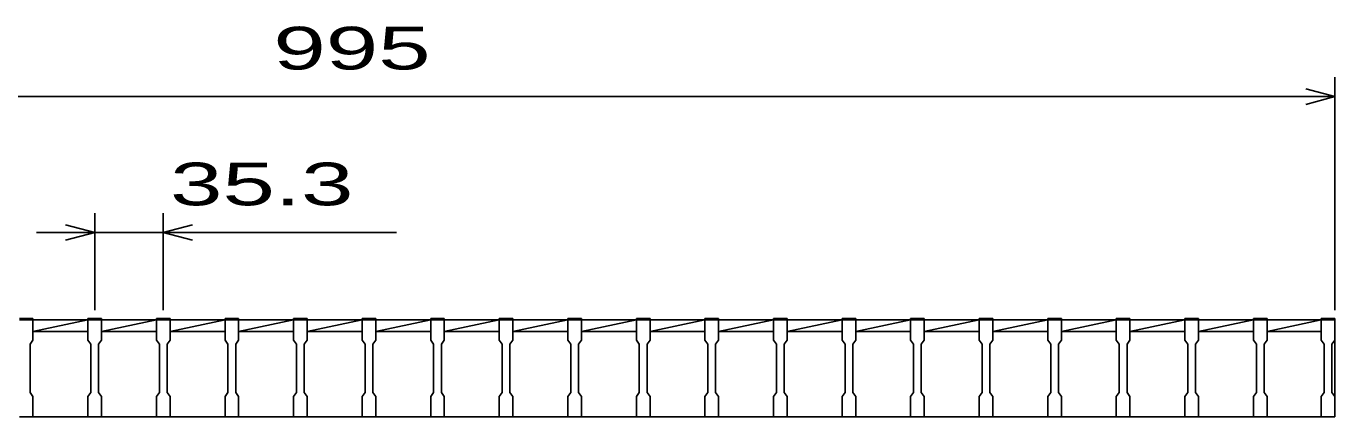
# Model space of a CAD drawing. Units: millimetres, scale not verified. Extents: x -1820 to 1731, y -1282 to 1054.
# Drawn here: x -1093 to -419, y -534 to -333 of the extents above; entities that cross this region are included whole.
import ezdxf
from ezdxf.enums import TextEntityAlignment as Align

# ---------------------------------------------------------------- set-up
doc = ezdxf.new("R2010")
doc.units = ezdxf.units.MM
doc.header["$LTSCALE"] = 10
doc.layers.add('16', color=3, linetype='Continuous', lineweight=25)
doc.layers.add('22', color=4, linetype='Continuous', lineweight=25)
doc.styles.add('ベクトル', font='')
doc.styles.get('ベクトル').set_extended_font_data('ベクトル')

msp = doc.modelspace()

# ---------------------------------------------------------------- linework, layer by layer
at = {"layer": '16'}
for p, q in [((-1096.3, -483.8), (-1089.3, -483.8)), ((-1089.3, -484.5), (-1096.3, -484.5)), ((-1089.3, -483.8), (-1089.3, -484.5)), ((-1089.3, -495), (-1089.3, -484.5)), ((-1089.3, -484.5), (-1061, -484.5)), ((-1089.3, -490.5), (-1061, -484.5)), ((-1061, -484.5), (-1061, -483.8)), ((-1061, -483.8), (-1054, -483.8)), ((-1061, -484.5), (-1061, -495)), ((-1054, -484.5), (-1061, -484.5)), ((-1054, -483.8), (-1054, -484.5)), ((-1054, -495), (-1054, -484.5)), ((-1054, -484.5), (-1025.7, -484.5)), ((-1054, -490.5), (-1025.7, -484.5)), ((-1025.7, -484.5), (-1025.7, -483.8)), ((-1025.7, -483.8), (-1018.7, -483.8)), ((-1025.7, -484.5), (-1025.7, -495)), ((-1018.7, -484.5), (-1025.7, -484.5)), ((-1018.7, -483.8), (-1018.7, -484.5)), ((-1018.7, -495), (-1018.7, -484.5)), ((-1018.7, -484.5), (-990.4, -484.5)), ((-1018.7, -490.5), (-990.4, -484.5)), ((-990.4, -484.5), (-990.4, -483.8)), ((-990.4, -483.8), (-983.4, -483.8)), ((-990.4, -484.5), (-990.4, -495)), ((-983.4, -484.5), (-990.4, -484.5)), ((-983.4, -483.8), (-983.4, -484.5)), ((-983.4, -495), (-983.4, -484.5)), ((-983.4, -484.5), (-955.1, -484.5)), ((-983.4, -490.5), (-955.1, -484.5)), ((-955.1, -484.5), (-955.1, -483.8)), ((-955.1, -483.8), (-948.1, -483.8)), ((-955.1, -484.5), (-955.1, -495)), ((-948.1, -484.5), (-955.1, -484.5)), ((-948.1, -483.8), (-948.1, -484.5)), ((-948.1, -495), (-948.1, -484.5)), ((-948.1, -484.5), (-919.8, -484.5)), ((-948.1, -490.5), (-919.8, -484.5)), ((-919.8, -484.5), (-919.8, -483.8)), ((-919.8, -483.8), (-912.8, -483.8)), ((-919.8, -484.5), (-919.8, -495)), ((-912.8, -484.5), (-919.8, -484.5)), ((-912.8, -483.8), (-912.8, -484.5)), ((-912.8, -495), (-912.8, -484.5)), ((-912.8, -484.5), (-884.5, -484.5)), ((-912.8, -490.5), (-884.5, -484.5)), ((-884.5, -484.5), (-884.5, -483.8)), ((-884.5, -483.8), (-877.5, -483.8)), ((-884.5, -484.5), (-884.5, -495)), ((-877.5, -484.5), (-884.5, -484.5)), ((-877.5, -483.8), (-877.5, -484.5)), ((-877.5, -495), (-877.5, -484.5)), ((-877.5, -484.5), (-849.2, -484.5)), ((-877.5, -490.5), (-849.2, -484.5)), ((-849.2, -484.5), (-849.2, -483.8)), ((-849.2, -483.8), (-842.2, -483.8)), ((-849.2, -484.5), (-849.2, -495)), ((-842.2, -484.5), (-849.2, -484.5)), ((-842.2, -483.8), (-842.2, -484.5)), ((-842.2, -495), (-842.2, -484.5)), ((-842.2, -484.5), (-813.9, -484.5)), ((-842.2, -490.5), (-813.9, -484.5)), ((-813.9, -484.5), (-813.9, -483.8)), ((-813.9, -483.8), (-806.9, -483.8)), ((-813.9, -484.5), (-813.9, -495)), ((-806.9, -484.5), (-813.9, -484.5)), ((-806.9, -483.8), (-806.9, -484.5)), ((-806.9, -495), (-806.9, -484.5)), ((-806.9, -484.5), (-778.6, -484.5)), ((-806.9, -490.5), (-778.6, -484.5)), ((-778.6, -484.5), (-778.6, -483.8)), ((-778.6, -483.8), (-771.6, -483.8)), ((-778.6, -484.5), (-778.6, -495)), ((-771.6, -484.5), (-778.6, -484.5)), ((-771.6, -483.8), (-771.6, -484.5)), ((-771.6, -495), (-771.6, -484.5)), ((-771.6, -484.5), (-743.3, -484.5)), ((-771.6, -490.5), (-743.3, -484.5)), ((-743.3, -484.5), (-743.3, -483.8)), ((-743.3, -483.8), (-736.3, -483.8)), ((-743.3, -484.5), (-743.3, -495)), ((-736.3, -484.5), (-743.3, -484.5)), ((-736.3, -483.8), (-736.3, -484.5)), ((-736.3, -495), (-736.3, -484.5)), ((-736.3, -484.5), (-708, -484.5)), ((-736.3, -490.5), (-708, -484.5)), ((-708, -484.5), (-708, -483.8)), ((-708, -483.8), (-701, -483.8)), ((-708, -484.5), (-708, -495)), ((-701, -484.5), (-708, -484.5)), ((-701, -483.8), (-701, -484.5)), ((-701, -495), (-701, -484.5)), ((-701, -484.5), (-672.7, -484.5)), ((-701, -490.5), (-672.7, -484.5)), ((-672.7, -484.5), (-672.7, -483.8)), ((-672.7, -483.8), (-665.7, -483.8)), ((-672.7, -484.5), (-672.7, -495)), ((-665.7, -484.5), (-672.7, -484.5)), ((-665.7, -483.8), (-665.7, -484.5)), ((-665.7, -495), (-665.7, -484.5)), ((-665.7, -484.5), (-637.4, -484.5)), ((-665.7, -490.5), (-637.4, -484.5)), ((-637.4, -484.5), (-637.4, -483.8)), ((-637.4, -483.8), (-630.4, -483.8)), ((-637.4, -484.5), (-637.4, -495)), ((-630.4, -484.5), (-637.4, -484.5)), ((-630.4, -483.8), (-630.4, -484.5)), ((-630.4, -495), (-630.4, -484.5)), ((-630.4, -484.5), (-602.1, -484.5)), ((-630.4, -490.5), (-602.1, -484.5)), ((-602.1, -484.5), (-602.1, -483.8)), ((-602.1, -483.8), (-595.1, -483.8)), ((-602.1, -484.5), (-602.1, -495)), ((-595.1, -484.5), (-602.1, -484.5)), ((-595.1, -483.8), (-595.1, -484.5)), ((-595.1, -495), (-595.1, -484.5)), ((-595.1, -484.5), (-566.8, -484.5)), ((-595.1, -490.5), (-566.8, -484.5)), ((-566.8, -484.5), (-566.8, -483.8)), ((-566.8, -483.8), (-559.8, -483.8)), ((-566.8, -484.5), (-566.8, -495)), ((-559.8, -484.5), (-566.8, -484.5)), ((-559.8, -483.8), (-559.8, -484.5)), ((-559.8, -495), (-559.8, -484.5)), ((-559.8, -484.5), (-531.5, -484.5)), ((-559.8, -490.5), (-531.5, -484.5)), ((-531.5, -484.5), (-531.5, -483.8)), ((-531.5, -483.8), (-524.5, -483.8)), ((-531.5, -484.5), (-531.5, -495)), ((-524.5, -484.5), (-531.5, -484.5)), ((-524.5, -483.8), (-524.5, -484.5)), ((-524.5, -495), (-524.5, -484.5)), ((-524.5, -484.5), (-496.2, -484.5)), ((-524.5, -490.5), (-496.2, -484.5)), ((-496.2, -484.5), (-496.2, -483.8)), ((-496.2, -483.8), (-489.2, -483.8)), ((-496.2, -484.5), (-496.2, -495)), ((-489.2, -484.5), (-496.2, -484.5)), ((-489.2, -483.8), (-489.2, -484.5)), ((-489.2, -495), (-489.2, -484.5)), ((-489.2, -484.5), (-460.9, -484.5)), ((-489.2, -490.5), (-460.9, -484.5)), ((-460.9, -484.5), (-460.9, -483.8)), ((-460.9, -483.8), (-453.9, -483.8)), ((-460.9, -484.5), (-460.9, -495)), ((-453.9, -484.5), (-460.9, -484.5)), ((-453.9, -483.8), (-453.9, -484.5)), ((-453.9, -495), (-453.9, -484.5)), ((-453.9, -484.5), (-426, -484.5)), ((-453.9, -490.5), (-426, -484.58)), ((-426, -484.5), (-426, -483.8)), ((-426, -483.8), (-419, -483.8)), ((-426, -484.5), (-426, -495)), ((-419, -484.5), (-426, -484.5)), ((-419, -483.8), (-419, -484.5)), ((-419, -495), (-419, -484.5)), ((-419, -534.5), (-419, -484.5)), ((-1089.3, -490.5), (-1061, -490.5)), ((-1054, -490.5), (-1025.7, -490.5)), ((-1018.7, -490.5), (-990.4, -490.5)), ((-983.4, -490.5), (-955.1, -490.5)), ((-948.1, -490.5), (-919.8, -490.5)), ((-912.8, -490.5), (-884.5, -490.5)), ((-877.5, -490.5), (-849.2, -490.5)), ((-842.2, -490.5), (-813.9, -490.5)), ((-806.9, -490.5), (-778.6, -490.5)), ((-771.6, -490.5), (-743.3, -490.5)), ((-736.3, -490.5), (-708, -490.5)), ((-701, -490.5), (-672.7, -490.5)), ((-665.7, -490.5), (-637.4, -490.5)), ((-630.4, -490.5), (-602.1, -490.5)), ((-595.1, -490.5), (-566.8, -490.5)), ((-559.8, -490.5), (-531.5, -490.5)), ((-524.5, -490.5), (-496.2, -490.5)), ((-489.2, -490.5), (-460.9, -490.5)), ((-453.9, -490.5), (-426, -490.5)), ((-1090.8, -497), (-1089.3, -495)), ((-1090.8, -522), (-1090.8, -497)), ((-1061, -495), (-1059.5, -497)), ((-1059.5, -497), (-1059.5, -522)), ((-1055.5, -497), (-1054, -495)), ((-1055.5, -522), (-1055.5, -497)), ((-1025.7, -495), (-1024.2, -497)), ((-1024.2, -497), (-1024.2, -522)), ((-1020.2, -497), (-1018.7, -495)), ((-1020.2, -522), (-1020.2, -497)), ((-990.4, -495), (-988.9, -497)), ((-988.9, -497), (-988.9, -522)), ((-984.9, -497), (-983.4, -495)), ((-984.9, -522), (-984.9, -497)), ((-955.1, -495), (-953.6, -497)), ((-953.6, -497), (-953.6, -522)), ((-949.6, -497), (-948.1, -495)), ((-949.6, -522), (-949.6, -497)), ((-919.8, -495), (-918.3, -497)), ((-918.3, -497), (-918.3, -522)), ((-914.3, -497), (-912.8, -495)), ((-914.3, -522), (-914.3, -497)), ((-884.5, -495), (-883, -497)), ((-883, -497), (-883, -522)), ((-879, -497), (-877.5, -495)), ((-879, -522), (-879, -497)), ((-849.2, -495), (-847.7, -497)), ((-847.7, -497), (-847.7, -522)), ((-843.7, -497), (-842.2, -495)), ((-843.7, -522), (-843.7, -497)), ((-813.9, -495), (-812.4, -497)), ((-812.4, -497), (-812.4, -522)), ((-808.4, -497), (-806.9, -495)), ((-808.4, -522), (-808.4, -497)), ((-778.6, -495), (-777.1, -497)), ((-777.1, -497), (-777.1, -522)), ((-773.1, -497), (-771.6, -495)), ((-773.1, -522), (-773.1, -497)), ((-743.3, -495), (-741.8, -497)), ((-741.8, -497), (-741.8, -522)), ((-737.8, -497), (-736.3, -495)), ((-737.8, -522), (-737.8, -497)), ((-708, -495), (-706.5, -497)), ((-706.5, -497), (-706.5, -522)), ((-702.5, -497), (-701, -495)), ((-702.5, -522), (-702.5, -497)), ((-672.7, -495), (-671.2, -497)), ((-671.2, -497), (-671.2, -522)), ((-667.2, -497), (-665.7, -495)), ((-667.2, -522), (-667.2, -497)), ((-637.4, -495), (-635.9, -497)), ((-635.9, -497), (-635.9, -522)), ((-631.9, -497), (-630.4, -495)), ((-631.9, -522), (-631.9, -497)), ((-602.1, -495), (-600.6, -497)), ((-600.6, -497), (-600.6, -522)), ((-596.6, -497), (-595.1, -495)), ((-596.6, -522), (-596.6, -497)), ((-566.8, -495), (-565.3, -497)), ((-565.3, -497), (-565.3, -522)), ((-561.3, -497), (-559.8, -495)), ((-561.3, -522), (-561.3, -497)), ((-531.5, -495), (-530, -497)), ((-530, -497), (-530, -522)), ((-526, -497), (-524.5, -495)), ((-526, -522), (-526, -497)), ((-496.2, -495), (-494.7, -497)), ((-494.7, -497), (-494.7, -522)), ((-490.7, -497), (-489.2, -495)), ((-490.7, -522), (-490.7, -497)), ((-460.9, -495), (-459.4, -497)), ((-459.4, -497), (-459.4, -522)), ((-455.4, -497), (-453.9, -495)), ((-455.4, -522), (-455.4, -497)), ((-426, -495), (-424.5, -497)), ((-424.5, -497), (-424.5, -522)), ((-420.5, -497), (-419, -495)), ((-420.5, -522), (-420.5, -497)), ((-1089.3, -524), (-1090.8, -522)), ((-1089.3, -534.5), (-1089.3, -524)), ((-1059.5, -522), (-1061, -524)), ((-1061, -524), (-1061, -534.5)), ((-1054, -524), (-1055.5, -522)), ((-1054, -534.5), (-1054, -524)), ((-1024.2, -522), (-1025.7, -524)), ((-1025.7, -524), (-1025.7, -534.5)), ((-1018.7, -524), (-1020.2, -522)), ((-1018.7, -534.5), (-1018.7, -524)), ((-988.9, -522), (-990.4, -524)), ((-990.4, -524), (-990.4, -534.5)), ((-983.4, -524), (-984.9, -522)), ((-983.4, -534.5), (-983.4, -524)), ((-953.6, -522), (-955.1, -524)), ((-955.1, -524), (-955.1, -534.5)), ((-948.1, -524), (-949.6, -522)), ((-948.1, -534.5), (-948.1, -524)), ((-918.3, -522), (-919.8, -524)), ((-919.8, -524), (-919.8, -534.5)), ((-912.8, -524), (-914.3, -522)), ((-912.8, -534.5), (-912.8, -524)), ((-883, -522), (-884.5, -524)), ((-884.5, -524), (-884.5, -534.5)), ((-877.5, -524), (-879, -522)), ((-877.5, -534.5), (-877.5, -524)), ((-847.7, -522), (-849.2, -524)), ((-849.2, -524), (-849.2, -534.5)), ((-842.2, -524), (-843.7, -522)), ((-842.2, -534.5), (-842.2, -524)), ((-812.4, -522), (-813.9, -524)), ((-813.9, -524), (-813.9, -534.5)), ((-806.9, -524), (-808.4, -522)), ((-806.9, -534.5), (-806.9, -524)), ((-777.1, -522), (-778.6, -524)), ((-778.6, -524), (-778.6, -534.5)), ((-771.6, -524), (-773.1, -522)), ((-771.6, -534.5), (-771.6, -524)), ((-741.8, -522), (-743.3, -524)), ((-743.3, -524), (-743.3, -534.5)), ((-736.3, -524), (-737.8, -522)), ((-736.3, -534.5), (-736.3, -524)), ((-706.5, -522), (-708, -524)), ((-708, -524), (-708, -534.5)), ((-701, -524), (-702.5, -522)), ((-701, -534.5), (-701, -524)), ((-671.2, -522), (-672.7, -524)), ((-672.7, -524), (-672.7, -534.5)), ((-665.7, -524), (-667.2, -522)), ((-665.7, -534.5), (-665.7, -524)), ((-635.9, -522), (-637.4, -524)), ((-637.4, -524), (-637.4, -534.5)), ((-630.4, -524), (-631.9, -522)), ((-630.4, -534.5), (-630.4, -524)), ((-600.6, -522), (-602.1, -524)), ((-602.1, -524), (-602.1, -534.5)), ((-595.1, -524), (-596.6, -522)), ((-595.1, -534.5), (-595.1, -524)), ((-565.3, -522), (-566.8, -524)), ((-566.8, -524), (-566.8, -534.5)), ((-559.8, -524), (-561.3, -522)), ((-559.8, -534.5), (-559.8, -524)), ((-530, -522), (-531.5, -524)), ((-531.5, -524), (-531.5, -534.5)), ((-524.5, -524), (-526, -522)), ((-524.5, -534.5), (-524.5, -524)), ((-494.7, -522), (-496.2, -524)), ((-496.2, -524), (-496.2, -534.5)), ((-489.2, -524), (-490.7, -522)), ((-489.2, -534.5), (-489.2, -524)), ((-459.4, -522), (-460.9, -524)), ((-460.9, -524), (-460.9, -534.5)), ((-453.9, -524), (-455.4, -522)), ((-453.9, -534.5), (-453.9, -524)), ((-424.5, -522), (-426, -524)), ((-426, -524), (-426, -534.5)), ((-419, -524), (-420.5, -522)), ((-419, -534.5), (-419, -524)), ((-1096.3, -534.5), (-1089.3, -534.5)), ((-1089.3, -534.5), (-1061, -534.5)), ((-1061, -534.5), (-1054, -534.5)), ((-1054, -534.5), (-1025.7, -534.5)), ((-1025.7, -534.5), (-1018.7, -534.5)), ((-1018.7, -534.5), (-990.4, -534.5)), ((-990.4, -534.5), (-983.4, -534.5)), ((-983.4, -534.5), (-955.1, -534.5)), ((-955.1, -534.5), (-948.1, -534.5)), ((-948.1, -534.5), (-919.8, -534.5)), ((-919.8, -534.5), (-912.8, -534.5)), ((-912.8, -534.5), (-884.5, -534.5)), ((-884.5, -534.5), (-877.5, -534.5)), ((-877.5, -534.5), (-849.2, -534.5)), ((-849.2, -534.5), (-842.2, -534.5)), ((-842.2, -534.5), (-813.9, -534.5)), ((-813.9, -534.5), (-806.9, -534.5)), ((-806.9, -534.5), (-778.6, -534.5)), ((-778.6, -534.5), (-771.6, -534.5)), ((-771.6, -534.5), (-743.3, -534.5)), ((-743.3, -534.5), (-736.3, -534.5)), ((-736.3, -534.5), (-708, -534.5)), ((-708, -534.5), (-701, -534.5)), ((-701, -534.5), (-672.7, -534.5)), ((-672.7, -534.5), (-665.7, -534.5)), ((-665.7, -534.5), (-637.4, -534.5)), ((-637.4, -534.5), (-630.4, -534.5)), ((-630.4, -534.5), (-602.1, -534.5)), ((-602.1, -534.5), (-595.1, -534.5)), ((-595.1, -534.5), (-566.8, -534.5)), ((-566.8, -534.5), (-559.8, -534.5)), ((-559.8, -534.5), (-531.5, -534.5)), ((-531.5, -534.5), (-524.5, -534.5)), ((-524.5, -534.5), (-496.2, -534.5)), ((-496.2, -534.5), (-489.2, -534.5)), ((-489.2, -534.5), (-460.9, -534.5)), ((-460.9, -534.5), (-453.9, -534.5)), ((-453.9, -534.5), (-426, -534.5)), ((-426, -534.5), (-419, -534.5))]:
    msp.add_line(p, q, dxfattribs=at)
at = {"layer": '22'}
for p, q in [((-419, -479.5), (-419, -359.5)), ((-1414, -369.5), (-419, -369.5)), ((-419, -369.5), (-434, -365.5)), ((-434, -373.5), (-419, -369.5)), ((-1057.5, -479.5), (-1057.5, -429.5)), ((-1022.2, -429.5), (-1022.2, -479.5)), ((-1057.5, -439.5), (-1072.5, -435.5)), ((-1022.2, -439.5), (-1007.2, -435.5)), ((-1057.5, -439.5), (-1087.5, -439.5)), ((-1072.5, -443.5), (-1057.5, -439.5)), ((-1057.5, -439.5), (-1022.2, -439.5)), ((-1007.2, -443.5), (-1022.2, -439.5)), ((-1022.2, -439.5), (-902.2, -439.5))]:
    msp.add_line(p, q, dxfattribs=at)

# ---------------------------------------------------------------- texts
at = {"layer": '22', "color": 2, "style": 'ベクトル', "width": 1.65}
for s, p in [(' 995 ', (-979, -344.5)), (' 35.3 ', (-1032.2, -414.5))]:
    msp.add_text(s, height=21.99, dxfattribs=at).set_placement(p, align=Align.MIDDLE_LEFT)

doc.saveas('drawing.dxf')
